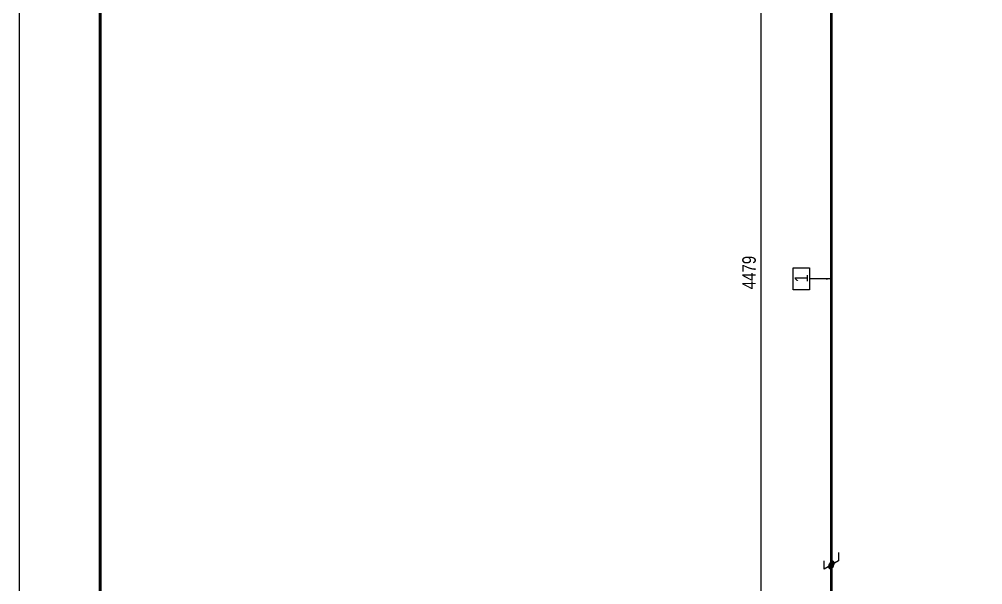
# Model space of a CAD drawing. Header units: millimetres. Extents: x 0 to 594, y 0 to 420.
# Drawn here: x 0 to 178.6, y 210.3 to 315.1 of the extents above; entities that cross this region are included whole.
import ezdxf
from ezdxf import colors
from ezdxf.entities.mleader import LeaderData, LeaderLine
from ezdxf.enums import TextEntityAlignment as Align
from ezdxf.math import Vec2, Vec3

# ---------------------------------------------------------------- set-up
doc = ezdxf.new("R2010")
doc.units = ezdxf.units.MM
doc.header["$LTSCALE"] = 0.25
for name, color, linetype in [('용접', 1, 'Continuous'), ('주석', 7, 'Continuous'), ('치수', 1, 'Continuous')]:
    doc.layers.add(name, color=color, linetype=linetype)
doc.layers.add('파이프 작은 보어', color=30, linetype='Continuous', lineweight=50)
doc.styles.add('AdskIsoAnnotation', font='arial.ttf', dxfattribs={"width": 0.8, "height": 1})
doc.styles.add('AdskIsoMetric', font='arial.ttf', dxfattribs={"width": 0.8, "height": 2.5})
doc.styles.add('AdskIsoMetric-30', font='arial.ttf', dxfattribs={"width": 0.8, "height": 2.5})
doc.styles.get("Standard").update_dxf_attribs({"font": 'arial.ttf'})
doc.dimstyles.new('AdskIsoMetric', dxfattribs={"dimtxt": 2.5, "dimasz": 2.5, "dimexe": 1, "dimexo": 2, "dimgap": 0.8, "dimtad": 1, "dimdec": 0, "dimrnd": 1, "dimzin": 0, "dimdsep": 46, "dimtxsty": 'AdskIsoMetric', "dimcen": 0, "dimclrt": 7, "dimadec": 0, "dimazin": 0, "dimtfac": 1, "dimtdec": 0, "dimtmove": 1, "dimatfit": 3, "dimfxl": 0, "dimfrac": 2, "dimtolj": 1, "dimtzin": 0, "dimarcsym": 0})

# ---------------------------------------------------------------- blocks, each defined once
blk = doc.blocks.new('*D26')
at = {"layer": 'Defpoints', "color": 0}
for p in [(150.58, 346.12), (137.59, 338.62), (150.58, 207.83)]:
    blk.add_point(p, dxfattribs=at)
at = {"layer": '치수', "color": 0, "lineweight": -2}
for p, q in [((148.58, 344.97), (136.59, 338.04)), ((137.59, 202.83), (137.59, 336.12)), ((148.58, 206.68), (136.59, 199.75))]:
    blk.add_line(p, q, dxfattribs=at)
at = {"layer": '치수', "color": 0}
for points in [[(137.18, 336.12), (138.01, 336.12), (137.59, 338.62)], [(137.18, 202.83), (138.01, 202.83), (137.59, 200.33)]]:
    blk.add_solid(points, dxfattribs=at)
at = {"layer": '치수', "color": 7, "insert": (135.33, 268.17), "char_height": 2.5, "attachment_point": 5, "rotation": 90, "style": 'AdskIsoMetric-30'}
blk.add_mtext('\\A1;4479', dxfattribs=at)
blk = doc.blocks.new('엘보우-1-Iso2DSkew90')
at = {"color": 0, "linetype": 'ByBlock', "lineweight": -2, "extrusion": (0.707107, 0.408248, -0.57735)}
for p, q in [((0, 0), (0, 6.12)), ((0, 0), (0, 0)), ((5.3, -3.06), (0, 0))]:
    blk.add_line(p, q, dxfattribs=at)
blk = doc.blocks.new('SocketWeld-2-IsoRight')
blk.add_hatch(color=256).paths.add_polyline_path([(0.006, -0.044), (0.006, -0.044), (0.006, -0.044), (0.006, -0.044), (0.006, -0.044), (0.007, -0.044), (0.007, -0.044), (0.007, -0.044), (0.007, -0.044), (0.007, -0.044), (0.008, -0.044), (0.008, -0.044), (0.008, -0.044), (0.008, -0.044), (0.009, -0.044), (0.009, -0.044), (0.009, -0.044), (0.009, -0.044), (0.009, -0.044), (0.01, -0.044), (0.01, -0.044), (0.01, -0.044), (0.01, -0.044), (0.01, -0.045), (0.011, -0.045), (0.011, -0.045), (0.011, -0.045), (0.011, -0.045), (0.012, -0.045), (0.012, -0.045), (0.012, -0.045), (0.012, -0.045), (0.012, -0.045), (0.013, -0.045), (0.013, -0.045), (0.013, -0.045), (0.013, -0.045), (0.013, -0.045), (0.014, -0.045), (0.014, -0.045), (0.014, -0.045), (0.014, -0.045), (0.015, -0.045), (0.015, -0.045), (0.015, -0.045), (0.015, -0.045), (0.015, -0.046), (0.016, -0.046), (0.016, -0.046), (0.016, -0.046), (0.016, -0.046), (0.016, -0.046), (0.016, -0.046), (0.017, -0.045), (0.017, -0.045), (0.017, -0.045), (0.017, -0.045), (0.017, -0.045), (0.018, -0.045), (0.018, -0.045), (0.018, -0.045), (0.018, -0.045), (0.018, -0.045), (0.018, -0.045), (0.019, -0.045), (0.019, -0.045), (0.019, -0.045), (0.019, -0.045), (0.019, -0.045), (0.02, -0.045), (0.02, -0.045), (0.02, -0.045), (0.02, -0.045), (0.02, -0.045), (0.02, -0.044), (0.021, -0.044), (0.021, -0.044), (0.021, -0.044), (0.021, -0.044), (0.021, -0.044), (0.022, -0.044), (0.022, -0.044), (0.022, -0.044), (0.022, -0.044), (0.022, -0.044), (0.022, -0.044), (0.023, -0.044), (0.023, -0.044), (0.023, -0.044), (0.023, -0.044), (0.023, -0.044), (0.024, -0.044), (0.024, -0.044), (0.024, -0.044), (0.024, -0.044), (0.024, -0.043), (0.024, -0.043), (0.025, -0.043), (0.025, -0.043), (0.025, -0.043), (0.025, -0.043), (0.025, -0.043), (0.025, -0.043), (0.025, -0.043), (0.026, -0.043), (0.026, -0.043), (0.026, -0.042), (0.026, -0.042), (0.026, -0.042), (0.026, -0.042), (0.026, -0.042), (0.026, -0.042), (0.027, -0.042), (0.027, -0.042), (0.027, -0.041), (0.027, -0.041), (0.027, -0.041), (0.027, -0.041), (0.027, -0.041), (0.028, -0.041), (0.028, -0.041), (0.028, -0.04), (0.028, -0.04), (0.028, -0.04), (0.028, -0.04), (0.028, -0.04), (0.028, -0.04), (0.029, -0.04), (0.029, -0.04), (0.029, -0.039), (0.029, -0.039), (0.029, -0.039), (0.029, -0.039), (0.029, -0.039), (0.03, -0.039), (0.03, -0.039), (0.03, -0.038), (0.03, -0.038), (0.03, -0.038), (0.03, -0.038), (0.03, -0.038), (0.03, -0.038), (0.031, -0.038), (0.031, -0.038), (0.031, -0.037), (0.031, -0.037), (0.031, -0.037), (0.031, -0.037), (0.031, -0.037), (0.032, -0.037), (0.032, -0.037), (0.032, -0.037), (0.032, -0.036), (0.032, -0.036), (0.032, -0.036), (0.032, -0.036), (0.032, -0.035), (0.032, -0.035), (0.032, -0.035), (0.032, -0.035), (0.032, -0.035), (0.032, -0.034), (0.032, -0.034), (0.032, -0.034), (0.032, -0.034), (0.033, -0.034), (0.033, -0.033), (0.033, -0.033), (0.033, -0.033), (0.033, -0.033), (0.033, -0.033), (0.033, -0.032), (0.033, -0.032), (0.033, -0.032), (0.033, -0.032), (0.033, -0.032), (0.033, -0.031), (0.033, -0.031), (0.033, -0.031), (0.034, -0.031), (0.034, -0.03), (0.034, -0.03), (0.034, -0.03), (0.034, -0.03), (0.034, -0.03), (0.034, -0.029), (0.034, -0.029), (0.034, -0.029), (0.034, -0.029), (0.034, -0.029), (0.034, -0.028), (0.034, -0.028), (0.034, -0.028), (0.035, -0.028), (0.035, -0.028), (0.035, -0.027), (0.035, -0.027), (0.035, -0.027), (0.035, -0.027), (0.035, -0.027), (0.035, -0.027), (0.035, -0.026), (0.035, -0.026), (0.035, -0.026), (0.035, -0.026), (0.035, -0.025), (0.035, -0.025), (0.035, -0.025), (0.035, -0.024), (0.035, -0.024), (0.035, -0.024), (0.035, -0.024), (0.035, -0.023), (0.035, -0.023), (0.035, -0.023), (0.035, -0.023), (0.035, -0.022), (0.035, -0.022), (0.035, -0.022), (0.035, -0.022), (0.035, -0.021), (0.035, -0.021), (0.035, -0.021), (0.035, -0.021), (0.035, -0.02), (0.035, -0.02), (0.035, -0.02), (0.035, -0.02), (0.035, -0.019), (0.035, -0.019), (0.035, -0.019), (0.035, -0.018), (0.035, -0.018), (0.035, -0.018), (0.035, -0.018), (0.035, -0.017), (0.035, -0.017), (0.035, -0.017), (0.035, -0.017), (0.035, -0.016), (0.035, -0.016), (0.035, -0.016), (0.035, -0.016), (0.035, -0.015), (0.035, -0.015), (0.035, -0.015), (0.035, -0.015), (0.035, -0.014), (0.035, -0.014), (0.035, -0.014), (0.035, -0.014), (0.035, -0.013), (0.035, -0.013), (0.035, -0.013), (0.035, -0.013), (0.035, -0.012), (0.035, -0.012), (0.034, -0.012), (0.034, -0.011), (0.034, -0.011), (0.034, -0.011), (0.034, -0.011), (0.034, -0.01), (0.034, -0.01), (0.034, -0.01), (0.034, -0.009), (0.034, -0.009), (0.034, -0.009), (0.034, -0.009), (0.034, -0.008), (0.034, -0.008), (0.033, -0.008), (0.033, -0.007), (0.033, -0.007), (0.033, -0.007), (0.033, -0.007), (0.033, -0.006), (0.033, -0.006), (0.033, -0.006), (0.033, -0.005), (0.033, -0.005), (0.033, -0.005), (0.033, -0.005), (0.033, -0.004), (0.033, -0.004), (0.032, -0.004), (0.032, -0.003), (0.032, -0.003), (0.032, -0.003), (0.032, -0.003), (0.032, -0.002), (0.032, -0.002), (0.032, -0.002), (0.032, -0.001), (0.032, -0.001), (0.032, -0.001), (0.032, -0.001), (0.032, 0), (0.032, 0), (0.032, 0), (0.032, 0), (0.031, 0.001), (0.031, 0.001), (0.031, 0.001), (0.031, 0.001), (0.031, 0.002), (0.031, 0.002), (0.031, 0.002), (0.03, 0.003), (0.03, 0.003), (0.03, 0.003), (0.03, 0.003), (0.03, 0.004), (0.03, 0.004), (0.03, 0.004), (0.03, 0.005), (0.029, 0.005), (0.029, 0.005), (0.029, 0.006), (0.029, 0.006), (0.029, 0.006), (0.029, 0.006), (0.029, 0.007), (0.028, 0.007), (0.028, 0.007), (0.028, 0.008), (0.028, 0.008), (0.028, 0.008), (0.028, 0.008), (0.028, 0.009), (0.028, 0.009), (0.027, 0.009), (0.027, 0.01), (0.027, 0.01), (0.027, 0.01), (0.027, 0.01), (0.027, 0.011), (0.027, 0.011), (0.026, 0.011), (0.026, 0.012), (0.026, 0.012), (0.026, 0.012), (0.026, 0.012), (0.026, 0.013), (0.026, 0.013), (0.026, 0.013), (0.025, 0.014), (0.025, 0.014), (0.025, 0.014), (0.025, 0.014), (0.025, 0.014), (0.025, 0.015), (0.025, 0.015), (0.024, 0.015), (0.024, 0.015), (0.024, 0.016), (0.024, 0.016), (0.024, 0.016), (0.024, 0.017), (0.023, 0.017), (0.023, 0.017), (0.023, 0.017), (0.023, 0.018), (0.023, 0.018), (0.022, 0.018), (0.022, 0.018), (0.022, 0.019), (0.022, 0.019), (0.022, 0.019), (0.022, 0.019), (0.021, 0.02), (0.021, 0.02), (0.021, 0.02), (0.021, 0.02), (0.021, 0.021), (0.02, 0.021), (0.02, 0.021), (0.02, 0.021), (0.02, 0.022), (0.02, 0.022), (0.02, 0.022), (0.019, 0.022), (0.019, 0.023), (0.019, 0.023), (0.019, 0.023), (0.019, 0.023), (0.018, 0.024), (0.018, 0.024), (0.018, 0.024), (0.018, 0.025), (0.018, 0.025), (0.018, 0.025), (0.017, 0.025), (0.017, 0.026), (0.017, 0.026), (0.017, 0.026), (0.017, 0.026), (0.016, 0.027), (0.016, 0.027), (0.016, 0.027), (0.016, 0.027), (0.016, 0.027), (0.016, 0.028), (0.015, 0.028), (0.015, 0.028), (0.015, 0.028), (0.015, 0.028), (0.015, 0.029), (0.014, 0.029), (0.014, 0.029), (0.014, 0.029), (0.014, 0.029), (0.013, 0.03), (0.013, 0.03), (0.013, 0.03), (0.013, 0.03), (0.013, 0.03), (0.012, 0.031), (0.012, 0.031), (0.012, 0.031), (0.012, 0.031), (0.012, 0.031), (0.011, 0.032), (0.011, 0.032), (0.011, 0.032), (0.011, 0.032), (0.01, 0.032), (0.01, 0.033), (0.01, 0.033), (0.01, 0.033), (0.01, 0.033), (0.009, 0.033), (0.009, 0.034), (0.009, 0.034), (0.009, 0.034), (0.009, 0.034), (0.008, 0.034), (0.008, 0.035), (0.008, 0.035), (0.008, 0.035), (0.007, 0.035), (0.007, 0.035), (0.007, 0.036), (0.007, 0.036), (0.007, 0.036), (0.006, 0.036), (0.006, 0.037), (0.006, 0.037), (0.006, 0.037), (0.006, 0.037), (0.006, 0.037), (0.005, 0.037), (0.005, 0.037), (0.005, 0.038), (0.005, 0.038), (0.004, 0.038), (0.004, 0.038), (0.004, 0.038), (0.004, 0.038), (0.003, 0.038), (0.003, 0.038), (0.003, 0.039), (0.003, 0.039), (0.003, 0.039), (0.002, 0.039), (0.002, 0.039), (0.002, 0.039), (0.002, 0.039), (0.001, 0.039), (0.001, 0.04), (0.001, 0.04), (0.001, 0.04), (0.001, 0.04), (0, 0.04), (0, 0.04), (0, 0.04), (0, 0.041), (-0.001, 0.041), (-0.001, 0.041), (-0.001, 0.041), (-0.001, 0.041), (-0.001, 0.041), (-0.002, 0.041), (-0.002, 0.041), (-0.002, 0.042), (-0.002, 0.042), (-0.003, 0.042), (-0.003, 0.042), (-0.003, 0.042), (-0.003, 0.042), (-0.004, 0.042), (-0.004, 0.042), (-0.004, 0.043), (-0.004, 0.043), (-0.004, 0.043), (-0.005, 0.043), (-0.005, 0.043), (-0.005, 0.043), (-0.005, 0.043), (-0.006, 0.044), (-0.006, 0.044), (-0.006, 0.044), (-0.006, 0.044), (-0.006, 0.044), (-0.006, 0.044), (-0.007, 0.044), (-0.007, 0.044), (-0.007, 0.044), (-0.007, 0.044), (-0.007, 0.044), (-0.008, 0.044), (-0.008, 0.044), (-0.008, 0.044), (-0.008, 0.044), (-0.009, 0.044), (-0.009, 0.044), (-0.009, 0.044), (-0.009, 0.044), (-0.009, 0.044), (-0.01, 0.044), (-0.01, 0.044), (-0.01, 0.044), (-0.01, 0.044), (-0.01, 0.045), (-0.011, 0.045), (-0.011, 0.045), (-0.011, 0.045), (-0.011, 0.045), (-0.012, 0.045), (-0.012, 0.045), (-0.012, 0.045), (-0.012, 0.045), (-0.012, 0.045), (-0.013, 0.045), (-0.013, 0.045), (-0.013, 0.045), (-0.013, 0.045), (-0.013, 0.045), (-0.014, 0.045), (-0.014, 0.045), (-0.014, 0.045), (-0.014, 0.045), (-0.015, 0.045), (-0.015, 0.045), (-0.015, 0.045), (-0.015, 0.045), (-0.015, 0.046), (-0.016, 0.046), (-0.016, 0.046), (-0.016, 0.046), (-0.016, 0.046), (-0.016, 0.046), (-0.016, 0.046), (-0.017, 0.045), (-0.017, 0.045), (-0.017, 0.045), (-0.017, 0.045), (-0.017, 0.045), (-0.018, 0.045), (-0.018, 0.045), (-0.018, 0.045), (-0.018, 0.045), (-0.018, 0.045), (-0.018, 0.045), (-0.019, 0.045), (-0.019, 0.045), (-0.019, 0.045), (-0.019, 0.045), (-0.019, 0.045), (-0.02, 0.045), (-0.02, 0.045), (-0.02, 0.045), (-0.02, 0.045), (-0.02, 0.045), (-0.02, 0.044), (-0.021, 0.044), (-0.021, 0.044), (-0.021, 0.044), (-0.021, 0.044), (-0.021, 0.044), (-0.022, 0.044), (-0.022, 0.044), (-0.022, 0.044), (-0.022, 0.044), (-0.022, 0.044), (-0.022, 0.044), (-0.023, 0.044), (-0.023, 0.044), (-0.023, 0.044), (-0.023, 0.044), (-0.023, 0.044), (-0.024, 0.044), (-0.024, 0.044), (-0.024, 0.044), (-0.024, 0.044), (-0.024, 0.043), (-0.024, 0.043), (-0.025, 0.043), (-0.025, 0.043), (-0.025, 0.043), (-0.025, 0.043), (-0.025, 0.043), (-0.025, 0.043), (-0.025, 0.043), (-0.026, 0.043), (-0.026, 0.043), (-0.026, 0.042), (-0.026, 0.042), (-0.026, 0.042), (-0.026, 0.042), (-0.026, 0.042), (-0.026, 0.042), (-0.027, 0.042), (-0.027, 0.042), (-0.027, 0.041), (-0.027, 0.041), (-0.027, 0.041), (-0.027, 0.041), (-0.027, 0.041), (-0.028, 0.041), (-0.028, 0.041), (-0.028, 0.04), (-0.028, 0.04), (-0.028, 0.04), (-0.028, 0.04), (-0.028, 0.04), (-0.028, 0.04), (-0.029, 0.04), (-0.029, 0.04), (-0.029, 0.039), (-0.029, 0.039), (-0.029, 0.039), (-0.029, 0.039), (-0.029, 0.039), (-0.03, 0.039), (-0.03, 0.039), (-0.03, 0.038), (-0.03, 0.038), (-0.03, 0.038), (-0.03, 0.038), (-0.03, 0.038), (-0.03, 0.038), (-0.031, 0.038), (-0.031, 0.038), (-0.031, 0.037), (-0.031, 0.037), (-0.031, 0.037), (-0.031, 0.037), (-0.031, 0.037), (-0.032, 0.037), (-0.032, 0.037), (-0.032, 0.037), (-0.032, 0.036), (-0.032, 0.036), (-0.032, 0.036), (-0.032, 0.036), (-0.032, 0.035), (-0.032, 0.035), (-0.032, 0.035), (-0.032, 0.035), (-0.032, 0.035), (-0.032, 0.034), (-0.032, 0.034), (-0.032, 0.034), (-0.032, 0.034), (-0.033, 0.034), (-0.033, 0.033), (-0.033, 0.033), (-0.033, 0.033), (-0.033, 0.033), (-0.033, 0.033), (-0.033, 0.032), (-0.033, 0.032), (-0.033, 0.032), (-0.033, 0.032), (-0.033, 0.032), (-0.033, 0.031), (-0.033, 0.031), (-0.033, 0.031), (-0.034, 0.031), (-0.034, 0.03), (-0.034, 0.03), (-0.034, 0.03), (-0.034, 0.03), (-0.034, 0.03), (-0.034, 0.029), (-0.034, 0.029), (-0.034, 0.029), (-0.034, 0.029), (-0.034, 0.029), (-0.034, 0.028), (-0.034, 0.028), (-0.034, 0.028), (-0.035, 0.028), (-0.035, 0.028), (-0.035, 0.027), (-0.035, 0.027), (-0.035, 0.027), (-0.035, 0.027), (-0.035, 0.027), (-0.035, 0.027), (-0.035, 0.026), (-0.035, 0.026), (-0.035, 0.026), (-0.035, 0.026), (-0.035, 0.025), (-0.035, 0.025), (-0.035, 0.025), (-0.035, 0.024), (-0.035, 0.024), (-0.035, 0.024), (-0.035, 0.024), (-0.035, 0.023), (-0.035, 0.023), (-0.035, 0.023), (-0.035, 0.023), (-0.035, 0.022), (-0.035, 0.022), (-0.035, 0.022), (-0.035, 0.022), (-0.035, 0.021), (-0.035, 0.021), (-0.035, 0.021), (-0.035, 0.021), (-0.035, 0.02), (-0.035, 0.02), (-0.035, 0.02), (-0.035, 0.02), (-0.035, 0.019), (-0.035, 0.019), (-0.035, 0.019), (-0.035, 0.018), (-0.035, 0.018), (-0.035, 0.018), (-0.035, 0.018), (-0.035, 0.017), (-0.035, 0.017), (-0.035, 0.017), (-0.035, 0.017), (-0.035, 0.016), (-0.035, 0.016), (-0.035, 0.016), (-0.035, 0.016), (-0.035, 0.015), (-0.035, 0.015), (-0.035, 0.015), (-0.035, 0.015), (-0.035, 0.014), (-0.035, 0.014), (-0.035, 0.014), (-0.035, 0.014), (-0.035, 0.013), (-0.035, 0.013), (-0.035, 0.013), (-0.035, 0.013), (-0.035, 0.012), (-0.035, 0.012), (-0.034, 0.012), (-0.034, 0.011), (-0.034, 0.011), (-0.034, 0.011), (-0.034, 0.011), (-0.034, 0.01), (-0.034, 0.01), (-0.034, 0.01), (-0.034, 0.009), (-0.034, 0.009), (-0.034, 0.009), (-0.034, 0.009), (-0.034, 0.008), (-0.034, 0.008), (-0.033, 0.008), (-0.033, 0.007), (-0.033, 0.007), (-0.033, 0.007), (-0.033, 0.007), (-0.033, 0.006), (-0.033, 0.006), (-0.033, 0.006), (-0.033, 0.005), (-0.033, 0.005), (-0.033, 0.005), (-0.033, 0.005), (-0.033, 0.004), (-0.033, 0.004), (-0.032, 0.004), (-0.032, 0.003), (-0.032, 0.003), (-0.032, 0.003), (-0.032, 0.003), (-0.032, 0.002), (-0.032, 0.002), (-0.032, 0.002), (-0.032, 0.001), (-0.032, 0.001), (-0.032, 0.001), (-0.032, 0.001), (-0.032, 0), (-0.032, 0), (-0.032, 0), (-0.032, 0), (-0.031, -0.001), (-0.031, -0.001), (-0.031, -0.001), (-0.031, -0.001), (-0.031, -0.002), (-0.031, -0.002), (-0.031, -0.002), (-0.03, -0.003), (-0.03, -0.003), (-0.03, -0.003), (-0.03, -0.004), (-0.03, -0.004), (-0.03, -0.004), (-0.03, -0.004), (-0.03, -0.005), (-0.029, -0.005), (-0.029, -0.005), (-0.029, -0.006), (-0.029, -0.006), (-0.029, -0.006), (-0.029, -0.006), (-0.029, -0.007), (-0.028, -0.007), (-0.028, -0.007), (-0.028, -0.008), (-0.028, -0.008), (-0.028, -0.008), (-0.028, -0.008), (-0.028, -0.009), (-0.028, -0.009), (-0.027, -0.009), (-0.027, -0.01), (-0.027, -0.01), (-0.027, -0.01), (-0.027, -0.01), (-0.027, -0.011), (-0.027, -0.011), (-0.026, -0.011), (-0.026, -0.012), (-0.026, -0.012), (-0.026, -0.012), (-0.026, -0.012), (-0.026, -0.013), (-0.026, -0.013), (-0.026, -0.013), (-0.025, -0.014), (-0.025, -0.014), (-0.025, -0.014), (-0.025, -0.014), (-0.025, -0.014), (-0.025, -0.015), (-0.025, -0.015), (-0.024, -0.015), (-0.024, -0.015), (-0.024, -0.016), (-0.024, -0.016), (-0.024, -0.016), (-0.024, -0.017), (-0.023, -0.017), (-0.023, -0.017), (-0.023, -0.017), (-0.023, -0.018), (-0.023, -0.018), (-0.022, -0.018), (-0.022, -0.018), (-0.022, -0.019), (-0.022, -0.019), (-0.022, -0.019), (-0.022, -0.019), (-0.021, -0.02), (-0.021, -0.02), (-0.021, -0.02), (-0.021, -0.02), (-0.021, -0.021), (-0.02, -0.021), (-0.02, -0.021), (-0.02, -0.021), (-0.02, -0.022), (-0.02, -0.022), (-0.02, -0.022), (-0.019, -0.022), (-0.019, -0.023), (-0.019, -0.023), (-0.019, -0.023), (-0.019, -0.023), (-0.018, -0.024), (-0.018, -0.024), (-0.018, -0.024), (-0.018, -0.025), (-0.018, -0.025), (-0.018, -0.025), (-0.017, -0.025), (-0.017, -0.026), (-0.017, -0.026), (-0.017, -0.026), (-0.017, -0.026), (-0.016, -0.027), (-0.016, -0.027), (-0.016, -0.027), (-0.016, -0.027), (-0.016, -0.027), (-0.016, -0.028), (-0.015, -0.028), (-0.015, -0.028), (-0.015, -0.028), (-0.015, -0.028), (-0.015, -0.029), (-0.014, -0.029), (-0.014, -0.029), (-0.014, -0.029), (-0.014, -0.029), (-0.013, -0.03), (-0.013, -0.03), (-0.013, -0.03), (-0.013, -0.03), (-0.013, -0.03), (-0.012, -0.031), (-0.012, -0.031), (-0.012, -0.031), (-0.012, -0.031), (-0.012, -0.031), (-0.011, -0.032), (-0.011, -0.032), (-0.011, -0.032), (-0.011, -0.032), (-0.01, -0.032), (-0.01, -0.033), (-0.01, -0.033), (-0.01, -0.033), (-0.01, -0.033), (-0.009, -0.033), (-0.009, -0.034), (-0.009, -0.034), (-0.009, -0.034), (-0.009, -0.034), (-0.008, -0.034), (-0.008, -0.035), (-0.008, -0.035), (-0.008, -0.035), (-0.007, -0.035), (-0.007, -0.035), (-0.007, -0.036), (-0.007, -0.036), (-0.007, -0.036), (-0.006, -0.036), (-0.006, -0.037), (-0.006, -0.037), (-0.006, -0.037), (-0.006, -0.037), (-0.006, -0.037), (-0.005, -0.037), (-0.005, -0.037), (-0.005, -0.038), (-0.005, -0.038), (-0.004, -0.038), (-0.004, -0.038), (-0.004, -0.038), (-0.004, -0.038), (-0.004, -0.038), (-0.003, -0.038), (-0.003, -0.039), (-0.003, -0.039), (-0.003, -0.039), (-0.002, -0.039), (-0.002, -0.039), (-0.002, -0.039), (-0.002, -0.039), (-0.001, -0.039), (-0.001, -0.04), (-0.001, -0.04), (-0.001, -0.04), (-0.001, -0.04), (0, -0.04), (0, -0.04), (0, -0.04), (0, -0.041), (0.001, -0.041), (0.001, -0.041), (0.001, -0.041), (0.001, -0.041), (0.001, -0.041), (0.002, -0.041), (0.002, -0.041), (0.002, -0.042), (0.002, -0.042), (0.003, -0.042), (0.003, -0.042), (0.003, -0.042), (0.003, -0.042), (0.003, -0.042), (0.004, -0.042), (0.004, -0.043), (0.004, -0.043), (0.004, -0.043), (0.005, -0.043), (0.005, -0.043), (0.005, -0.043), (0.005, -0.043)], flags=0)
at = {"color": 0, "linetype": 'ByBlock', "lineweight": -2, "extrusion": (-0.707107, -0.408248, 0.57735)}
for p, q in [((-0.088, 0.153), (0, 0.102)), ((-0.032, 0.037), (-0.035, 0.027)), ((-0.035, 0.027), (-0.035, 0.014)), ((-0.035, 0.014), (-0.032, 0)), ((-0.025, 0.043), (-0.032, 0.037)), ((-0.016, 0.046), (-0.025, 0.043)), ((-0.006, 0.044), (-0.016, 0.046)), ((0.006, 0.037), (-0.006, 0.044)), ((0, 0.102), (0, -0.102)), ((0.016, 0.027), (0.006, 0.037)), ((0.025, 0.014), (0.016, 0.027)), ((0.032, 0), (0.025, 0.014)), ((0.035, -0.014), (0.032, 0)), ((0, -0.102), (-0.088, -0.051)), ((-0.032, 0), (-0.025, -0.014)), ((-0.025, -0.014), (-0.016, -0.027)), ((-0.016, -0.027), (-0.006, -0.037)), ((-0.006, -0.037), (0.006, -0.044)), ((0.006, -0.044), (0.016, -0.046)), ((0.016, -0.046), (0.025, -0.043)), ((0.025, -0.043), (0.032, -0.037)), ((0.032, -0.037), (0.035, -0.027)), ((0.035, -0.027), (0.035, -0.014))]:
    blk.add_line(p, q, dxfattribs=at)
blk = doc.blocks.new('AnnoRect')
at = {"color": 0, "linetype": 'ByBlock', "lineweight": -2}
blk.add_wipeout([(-0.81, -0.6), (-0.81, 0.6), (0.81, 0.6), (0.81, -0.6)], dxfattribs=at)
blk.add_lwpolyline([(-0.81, -0.6), (-0.81, 0.6), (0.81, 0.6), (0.81, -0.6)], close=True, dxfattribs=at)
at = {"color": 0, "linetype": 'ByBlock', "lineweight": -2, "style": 'AdskIsoAnnotation', "width": 0.8}
blk.add_attdef('XX', text='', height=1, dxfattribs=at).set_placement((0, 0), align=Align.MIDDLE_CENTER)

msp = doc.modelspace()

# ---------------------------------------------------------------- linework, layer by layer
at = {"layer": '파이프 작은 보어'}
msp.add_lwpolyline([(150.583, 213.955), (150.583, 339.996)], dxfattribs=at)

# ---------------------------------------------------------------- block references
at = {"layer": '용접', "xscale": 15, "yscale": 15, "zscale": 15, "rotation": 300.0000000000894}
msp.add_blockref('SocketWeld-2-IsoRight', (150.583, 213.955), dxfattribs=at)
at = {"layer": '파이프 작은 보어'}
msp.add_blockref('엘보우-1-Iso2DSkew90', (150.583, 207.831), dxfattribs=at)

# ---------------------------------------------------------------- dimensions: what is measured, and where the dimension line sits
at = {"layer": '치수'}
dim = msp.add_linear_dim(base=(137.593, 338.62), p1=(150.583, 207.831), p2=(150.583, 346.12), angle=90, text='4479', dimstyle='AdskIsoMetric', override={"dimtad": 0, "dimlfac": 32.385765, "dimtxsty": 'AdskIsoMetric-30', "dimse1": 0, "dimse2": 0, "dimsd1": 0, "dimsd2": 0, "dimtmove": 1}, dxfattribs=at)
dim.commit()
dim.dimension.update_dxf_attribs({"geometry": '*D26', "text_midpoint": (135.326, 268.167), "dimtype": 160})

# ---------------------------------------------------------------- leaders
at = {"layer": '주석'}
ml = msp.add_multileader_mtext('Standard', dxfattribs=at)
ml.set_content('')
ml.set_leader_properties()
ml.build(insert=Vec2(0, 0))
ml.multileader.update_dxf_attribs({"dogleg_length": 0, "arrow_head_size": 0})
ctx = ml.context
ctx.base_point, ctx.arrow_head_size = Vec3(146.5, 267), 0
notes = []
notes.append((ctx, [(0, (1, 1, 0), (146.5, 267), (-1, 0), 0, [(0, [(150.583, 267)], 0, [])])]))
ctx.mtext, ml.multileader.dxf.content_type = None, 0
for ctx, leaders in notes:
    for number, flags, end, landing, length, lines in leaders:
        leader = LeaderData()
        leader.index, (leader.has_last_leader_line, leader.has_dogleg_vector, leader.attachment_direction) = number, flags
        leader.last_leader_point, leader.dogleg_vector, leader.dogleg_length = Vec3(end), Vec3(landing), length
        for number, points, colour, breaks in lines:
            line = LeaderLine()
            line.index, line.vertices, line.color, line.breaks = number, Vec3.list(points), colors.encode_raw_color(colour), breaks
            leader.lines.append(line)
        ctx.leaders.append(leader)

# ---------------------------------------------------------------- next in the draw order: block references
ref = msp.add_blockref('AnnoRect', (145, 267), dxfattribs=dict(at, xscale=2.5, yscale=2.5, zscale=2.5, rotation=90.00000000020572))
ref.add_attrib('XX_001', '1', (146.255, 266.327), dxfattribs={"layer": '0', "color": 0, "linetype": 'ByBlock', "lineweight": -2, "height": 2.5, "rotation": 90, "style": 'AdskIsoAnnotation', "width": 0.8})

# ---------------------------------------------------------------- next in the draw order: linework, layer by layer
msp.add_lwpolyline([(0, 0), (594, 0), (594, 420), (0, 420)], close=True)
at = {"const_width": 0.5}
msp.add_lwpolyline([(15, 15), (579, 15), (579, 405), (15, 405)], close=True, dxfattribs=at)

doc.saveas('drawing.dxf')
